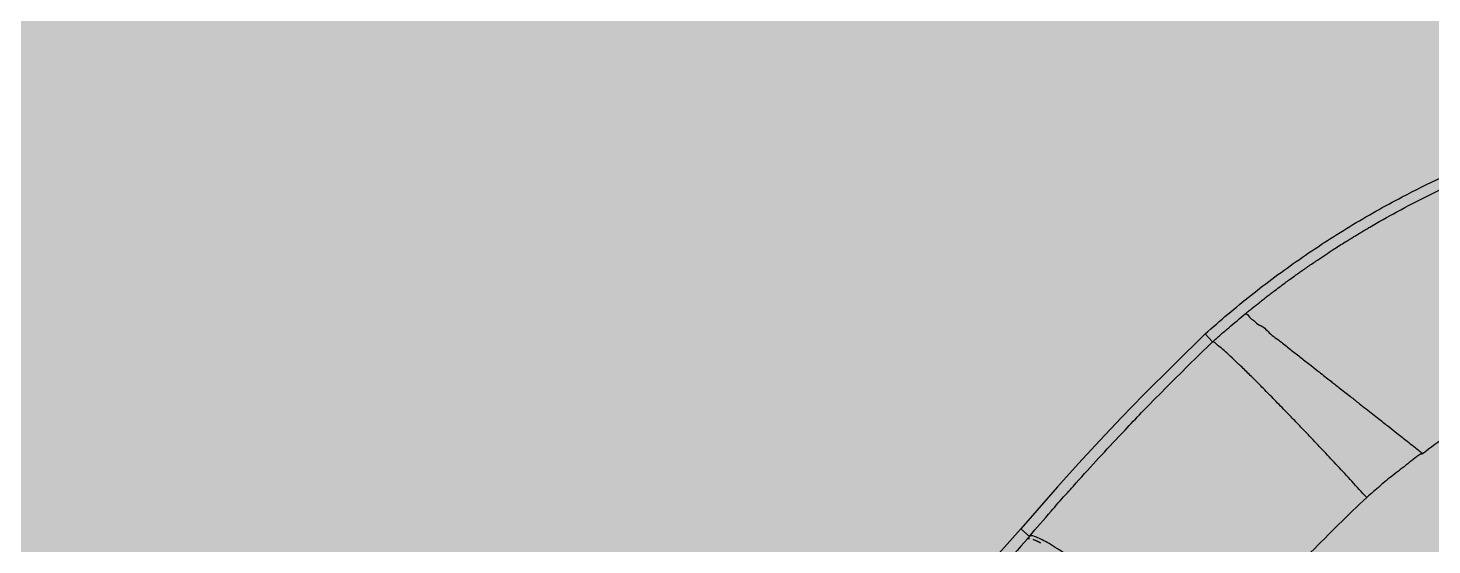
# Model space of a CAD drawing. Header units: millimetres. Extents: x 1145859089 to 1147511753, y -1047484727 to -1047247487.
# Drawn here: x 1146002182.3 to 1146002313.2, y -1047433081.8 to -1047433033.6 of the extents above; entities that cross this region are included whole.
import ezdxf
from ezdxf.xclip import XClip

# ---------------------------------------------------------------- set-up
doc = ezdxf.new("R2010")
doc.units = ezdxf.units.MM
doc.header["$LTSCALE"] = 100
doc.header["$MEASUREMENT"] = 0
doc.header["$XCLIPFRAME"] = 2
doc.layers.get('0').update_dxf_attribs({"linetype": 'CONTINUOUS'})
doc.layers.add('XREF', color=135, linetype='CONTINUOUS')
doc.layers.add('단지배치도$0$W240910', color=135, linetype='CONTINUOUS')

# ---------------------------------------------------------------- blocks, each defined once
blk = doc.blocks.new('단지배치도$0$zw$9902')
at = {"layer": '단지배치도$0$W240910', "linetype": 'ByBlock', "ltscale": 20}
for p, q in [((64151.2, -61692.84), (64145.45, -61698.52)), ((64151.89, -61693.58), (64151.2, -61692.84)), ((64145.45, -61698.52), (64143.41, -61700.62)), ((64143.41, -61700.62), (64141.4, -61702.75)), ((64141.4, -61702.75), (64139.41, -61704.9)), ((64139.41, -61704.9), (64137.45, -61707.07)), ((64137.45, -61707.07), (64135.51, -61709.27)), ((64135.51, -61709.27), (64134.02, -61710.98)), ((64134.02, -61710.98), (64130.7, -61714.72)), ((64134.02, -61710.98), (64134.03, -61710.98)), ((64134.03, -61710.98), (64134.83, -61711.69)), ((64134.83, -61711.69), (64134.63, -61711.91))]:
    blk.add_line(p, q, dxfattribs=at)
blk.add_arc((64685.2, -62200.83), 736.32, 138.39387, 138.68617, dxfattribs=at)
for points, knots in [([(64151.2, -61692.84), (64152.59, -61691.59), (64155.45, -61689.18), (64159.95, -61685.84), (64164.65, -61682.78), (64169.1, -61680.27), (64171.99, -61678.83), (64173.23, -61678.25)], [0, 0, 0, 0, 5.604425, 11.208847, 16.813268, 22.417692, 26.509652, 26.509652, 26.509652, 26.509652]), ([(64154.94, -61690.96), (64155.04, -61690.88), (64155.25, -61690.71), (64155.68, -61690.37), (64156.14, -61690), (64156.61, -61689.63), (64156.98, -61689.33), (64157.35, -61689.05), (64157.77, -61688.74), (64158.2, -61688.41), (64158.66, -61688.07), (64159.13, -61687.72), (64159.57, -61687.41), (64159.99, -61687.11), (64160.36, -61686.85), (64160.93, -61686.46), (64161.62, -61685.98), (64162.4, -61685.46), (64163.09, -61685.01), (64163.71, -61684.61), (64164.19, -61684.31), (64164.59, -61684.07), (64164.91, -61683.87), (64165.24, -61683.67), (64165.56, -61683.47), (64165.89, -61683.27), (64166.22, -61683.08), (64167.27, -61682.46), (64169.18, -61681.38), (64172, -61679.92), (64174, -61678.97), (64175.01, -61678.52)], [0, 0, 0, 0, 0.364712, 0.816026, 1.647545, 2.136878, 2.616944, 3.07875, 3.515096, 4.197461, 4.704629, 5.225353, 5.952016, 6.317413, 6.772418, 7.31695, 8.384317, 9.28608, 10.155054, 10.858087, 11.4787, 11.864184, 12.245075, 12.625956, 13.006823, 13.387674, 13.768505, 14.149315, 17.056546, 20.361245, 23.674338, 23.674338, 23.674338, 23.674338]), ([(64151.89, -61693.58), (64152.14, -61693.36), (64152.64, -61692.91), (64153.66, -61692.03), (64154.43, -61691.39), (64154.94, -61690.96)], [0, 0, 0, 0, 1.007293, 2.015024, 4.025202, 4.025202, 4.025202, 4.025202]), ([(64154.94, -61690.96), (64155.08, -61690.88), (64155.33, -61691.37), (64155.79, -61691.56), (64156.05, -61691.94), (64156.27, -61692.01)], [0, 0, 0, 0, 0.492114, 1.004173, 1.690206, 1.690206, 1.690206, 1.690206]), ([(64204.75, -61691.67), (64203.25, -61691.84), (64201.6, -61692.01), (64199.78, -61692.3), (64199.25, -61692.39), (64198.67, -61692.49), (64197.97, -61692.62), (64197.25, -61692.76), (64196.6, -61692.9), (64196.1, -61693.01), (64195.69, -61693.1), (64195.25, -61693.2), (64194.56, -61693.36), (64193.29, -61693.68), (64190.75, -61694.38), (64188.35, -61695.18), (64186.48, -61695.88), (64185.83, -61696.13), (64185.27, -61696.35), (64184.8, -61696.55), (64184.32, -61696.74), (64183.89, -61696.93), (64183.41, -61697.13), (64182.92, -61697.35), (64182.37, -61697.6), (64181.81, -61697.86), (64181.26, -61698.12), (64180.72, -61698.39), (64180, -61698.75), (64179.1, -61699.21), (64178.04, -61699.78), (64176.99, -61700.37), (64175.91, -61701.01), (64174.88, -61701.63), (64173.79, -61702.34), (64172.98, -61702.82), (64171.03, -61704.35), (64171.44, -61703.94)], [0, 0, 0, 0, 4.518138, 4.98761, 5.519291, 6.113066, 6.768875, 7.649409, 8.317802, 8.774307, 9.159361, 9.580814, 10.143028, 11.268688, 13.525753, 18.051297, 18.832091, 19.524161, 20.127712, 20.643007, 21.07032, 21.66195, 22.040052, 22.651282, 23.261655, 23.871211, 24.480004, 25.088098, 25.695569, 26.903457, 28.109964, 29.315847, 30.522095, 31.839608, 33.002428, 34.150196, 35.90749, 35.90749, 35.90749, 35.90749]), ([(64156.27, -61692.01), (64156.64, -61692.12), (64157.21, -61692.86), (64157.94, -61693.32), (64158.31, -61693.61)], [0, 0, 0, 0, 1.157815, 2.59619, 2.59619, 2.59619, 2.59619]), ([(64143.14, -61702.41), (64143.34, -61702.2), (64144.05, -61701.45), (64145.48, -61699.95), (64148.18, -61697.2), (64150.4, -61695.02), (64151.89, -61693.58)], [0, 0, 0, 0, 0.863277, 3.109586, 6.217393, 12.429605, 12.429605, 12.429605, 12.429605]), ([(64153.22, -61694.61), (64153.06, -61694.46), (64152.76, -61694.19), (64152.33, -61693.87), (64152.06, -61693.58), (64151.89, -61693.58)], [0, 0, 0, 0, 0.671798, 1.181179, 1.684516, 1.684516, 1.684516, 1.684516]), ([(64158.31, -61693.61), (64158.62, -61693.85), (64159.23, -61694.34), (64160.15, -61695.06), (64161.02, -61695.74), (64161.76, -61696.32), (64162.38, -61696.81), (64162.86, -61697.19), (64163.31, -61697.54), (64163.73, -61697.87), (64164.22, -61698.26), (64164.84, -61698.74), (64165.5, -61699.26), (64166.19, -61699.81), (64166.8, -61700.28), (64167.36, -61700.73), (64167.87, -61701.13), (64168.44, -61701.57), (64169.15, -61702.13), (64169.91, -61702.73), (64170.57, -61703.25), (64171.04, -61703.62), (64171.31, -61703.84), (64171.44, -61703.94)], [0, 0, 0, 0, 1.179301, 2.342456, 3.506143, 4.473842, 5.160793, 5.879994, 6.325824, 6.855944, 7.496249, 8.18678, 9.210974, 10.025851, 10.82309, 11.530409, 12.18399, 12.757494, 13.698048, 14.901772, 15.656142, 16.207344, 16.706154, 16.706154, 16.706154, 16.706154]), ([(64166.26, -61708.06), (64165.78, -61707.58), (64164.91, -61706.57), (64163.57, -61705.16), (64162.41, -61703.92), (64161.39, -61702.83), (64160.48, -61701.88), (64159.56, -61700.92), (64158.58, -61699.91), (64157.57, -61698.87), (64156.52, -61697.81), (64155.56, -61696.84), (64154.68, -61695.98), (64153.92, -61695.25), (64153.44, -61694.81), (64153.22, -61694.61)], [0, 0, 0, 0, 2.033653, 3.997936, 5.842594, 7.124382, 8.466422, 9.808844, 11.093688, 12.698846, 14.169551, 15.553294, 16.788003, 17.853596, 18.737237, 18.737237, 18.737237, 18.737237]), ([(64134.83, -61711.69), (64135.5, -61710.9), (64136.61, -61709.61), (64137.98, -61708.05), (64140.06, -61705.73), (64141.71, -61703.92), (64143.14, -61702.41)], [0, 0, 0, 0, 3.107718, 5.114105, 6.219866, 12.457963, 12.457963, 12.457963, 12.457963]), ([(64171.44, -61703.94), (64170.95, -61704.19), (64170.09, -61704.98), (64169.15, -61705.64), (64168.7, -61706.01)], [0, 0, 0, 0, 1.67337, 3.440113, 3.440113, 3.440113, 3.440113]), ([(64168.7, -61706.01), (64168.29, -61706.33), (64167.48, -61707.01), (64166.67, -61707.7), (64166.26, -61708.06)], [0, 0, 0, 0, 1.552487, 3.184526, 3.184526, 3.184526, 3.184526]), ([(64166.26, -61708.06), (64164.49, -61709.72), (64160.91, -61713.29), (64155.89, -61718.57), (64152.72, -61722.26), (64151.25, -61723.94)], [0, 0, 0, 0, 7.294095, 15.152219, 21.860712, 21.860712, 21.860712, 21.860712]), ([(64151.25, -61723.94), (64150.86, -61723.46), (64149.83, -61722.73), (64148.58, -61721.57), (64147.43, -61720.59), (64146.49, -61719.79), (64145.7, -61719.13), (64145.02, -61718.57), (64144.44, -61718.09), (64143.87, -61717.63), (64143.32, -61717.18), (64142.55, -61716.57), (64141.61, -61715.83), (64140.64, -61715.1), (64139.91, -61714.55), (64139.36, -61714.16), (64138.84, -61713.79), (64138.21, -61713.35), (64137.48, -61712.86), (64136.71, -61712.39), (64136.05, -61712.02), (64135.48, -61711.77), (64135.02, -61711.58), (64134.83, -61711.69)], [0, 0, 0, 0, 1.832607, 3.750231, 5.118377, 6.354001, 7.445028, 8.226198, 8.983884, 9.716082, 10.421133, 11.097718, 12.658838, 14.029015, 14.733099, 15.405694, 16.044122, 16.645951, 17.731431, 18.648582, 19.380882, 19.964462, 20.622094, 20.622094, 20.622094, 20.622094]), ([(64135.18, -61711.98), (64135.34, -61712.05), (64135.72, -61712.22), (64136.09, -61712.42), (64136.29, -61712.55)], [0, 0, 0, 0, 0.530741, 1.253209, 1.253209, 1.253209, 1.253209])]:
    blk.add_open_spline(points, degree=3, knots=knots, dxfattribs=at)
blk.add_open_spline([(64134.63, -61711.91), (64134.79, -61711.82), (64135, -61711.92), (64135.18, -61711.98)], degree=3, dxfattribs=at)
blk = doc.blocks.new('단지배치도')
blk.add_blockref('단지배치도$0$zw$9902', (141034.19, 142437.16))

msp = doc.modelspace()

# ---------------------------------------------------------------- hatches: boundary and pattern name
at = {"ltscale": 2}
h = msp.add_hatch(color=254, dxfattribs=at)
h.dxf.hatch_style = 1
h.paths.add_polyline_path([(1145990290.826505, -1047418769.30505), (1145990290.826505, -1047434769.30505), (1146004090.826505, -1047434769.30505), (1146004090.826505, -1047418769.30505)])

# ---------------------------------------------------------------- block references
at = {"layer": 'XREF'}
ref = msp.add_blockref('단지배치도', (1145797106.633357, -1047513806.462535), dxfattribs=at)
XClip(ref).set_block_clipping_path([(72982.4064819524, 34919.7593965298), (360382.4067475507, 255319.7593436697)])

doc.saveas('drawing.dxf')
